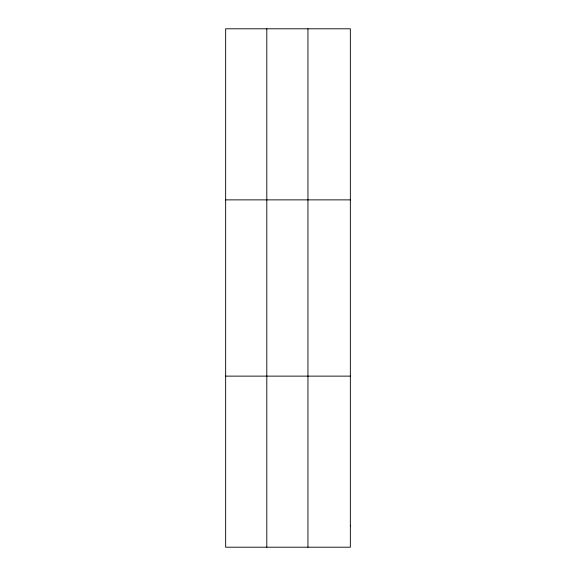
<?xml version="1.0" encoding="UTF-8"?>
<svg xmlns="http://www.w3.org/2000/svg" width="576" height="576" viewBox="0 0 576 576"><rect width="100%" height="100%" fill="white"/><g stroke="black" fill="none" stroke-linecap="round" stroke-linejoin="round"><path stroke-width="0.86" d="M266.803 28.8L266.803 547.2M307.951 28.8L307.951 547.2M225.655 199.872L350.345 199.872M225.655 376.128L350.345 376.128M350.345 525.816L350.345 547.2L225.655 547.2L225.655 28.8L350.345 28.8L350.345 525.816"/></g></svg>
